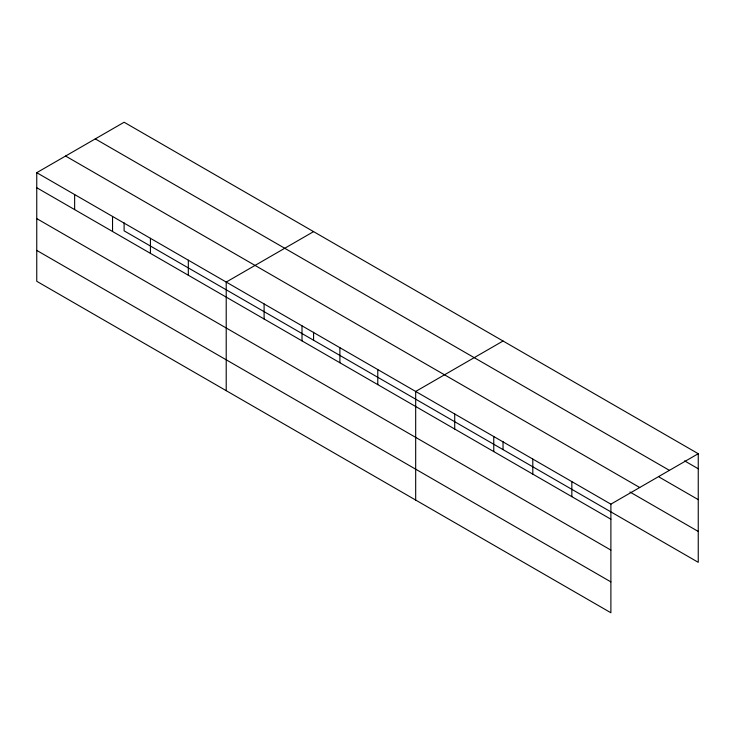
<?xml version="1.0" encoding="UTF-8"?>
<svg xmlns="http://www.w3.org/2000/svg" width="735" height="735" viewBox="0 0 735 735"><rect width="100%" height="100%" fill="white"/><g stroke="black" fill="none" stroke-linecap="round" stroke-linejoin="round"><path stroke-width="1.1" d="M36.75 172.679L610.886 504.155L610.886 612.76L36.75 281.294L36.75 172.679L124.114 122.24L698.25 453.706L698.25 562.321L124.114 230.845L124.114 222.843M313.579 231.626L226.215 282.065L226.215 390.68M503.043 341.012L415.679 391.452L415.679 500.066M610.886 504.155L698.25 453.706M684.588 460.873L698.25 468.765M95.284 138.887L669.42 470.354M659.212 477.098L698.25 499.635M65.58 156.031L639.716 487.507M629.932 492L698.25 531.451M36.75 187.728L610.886 519.204M36.75 218.607L610.886 550.083M36.75 250.415L610.886 581.89M571.839 481.609L571.839 496.667M532.801 459.072L532.801 474.121M503.043 441.616L503.043 449.618M493.764 436.535L493.764 451.584M454.717 413.989L454.717 429.047M377.781 369.576L377.781 384.625M339.892 347.692L339.892 362.75M313.579 332.229L313.579 340.231M302.002 325.816L302.002 340.875M264.104 303.941L264.104 318.999M188.325 260.19L188.325 275.239M150.427 238.305L150.427 253.364M112.538 216.43L112.538 231.488M74.639 194.554L74.639 209.613"/></g></svg>
